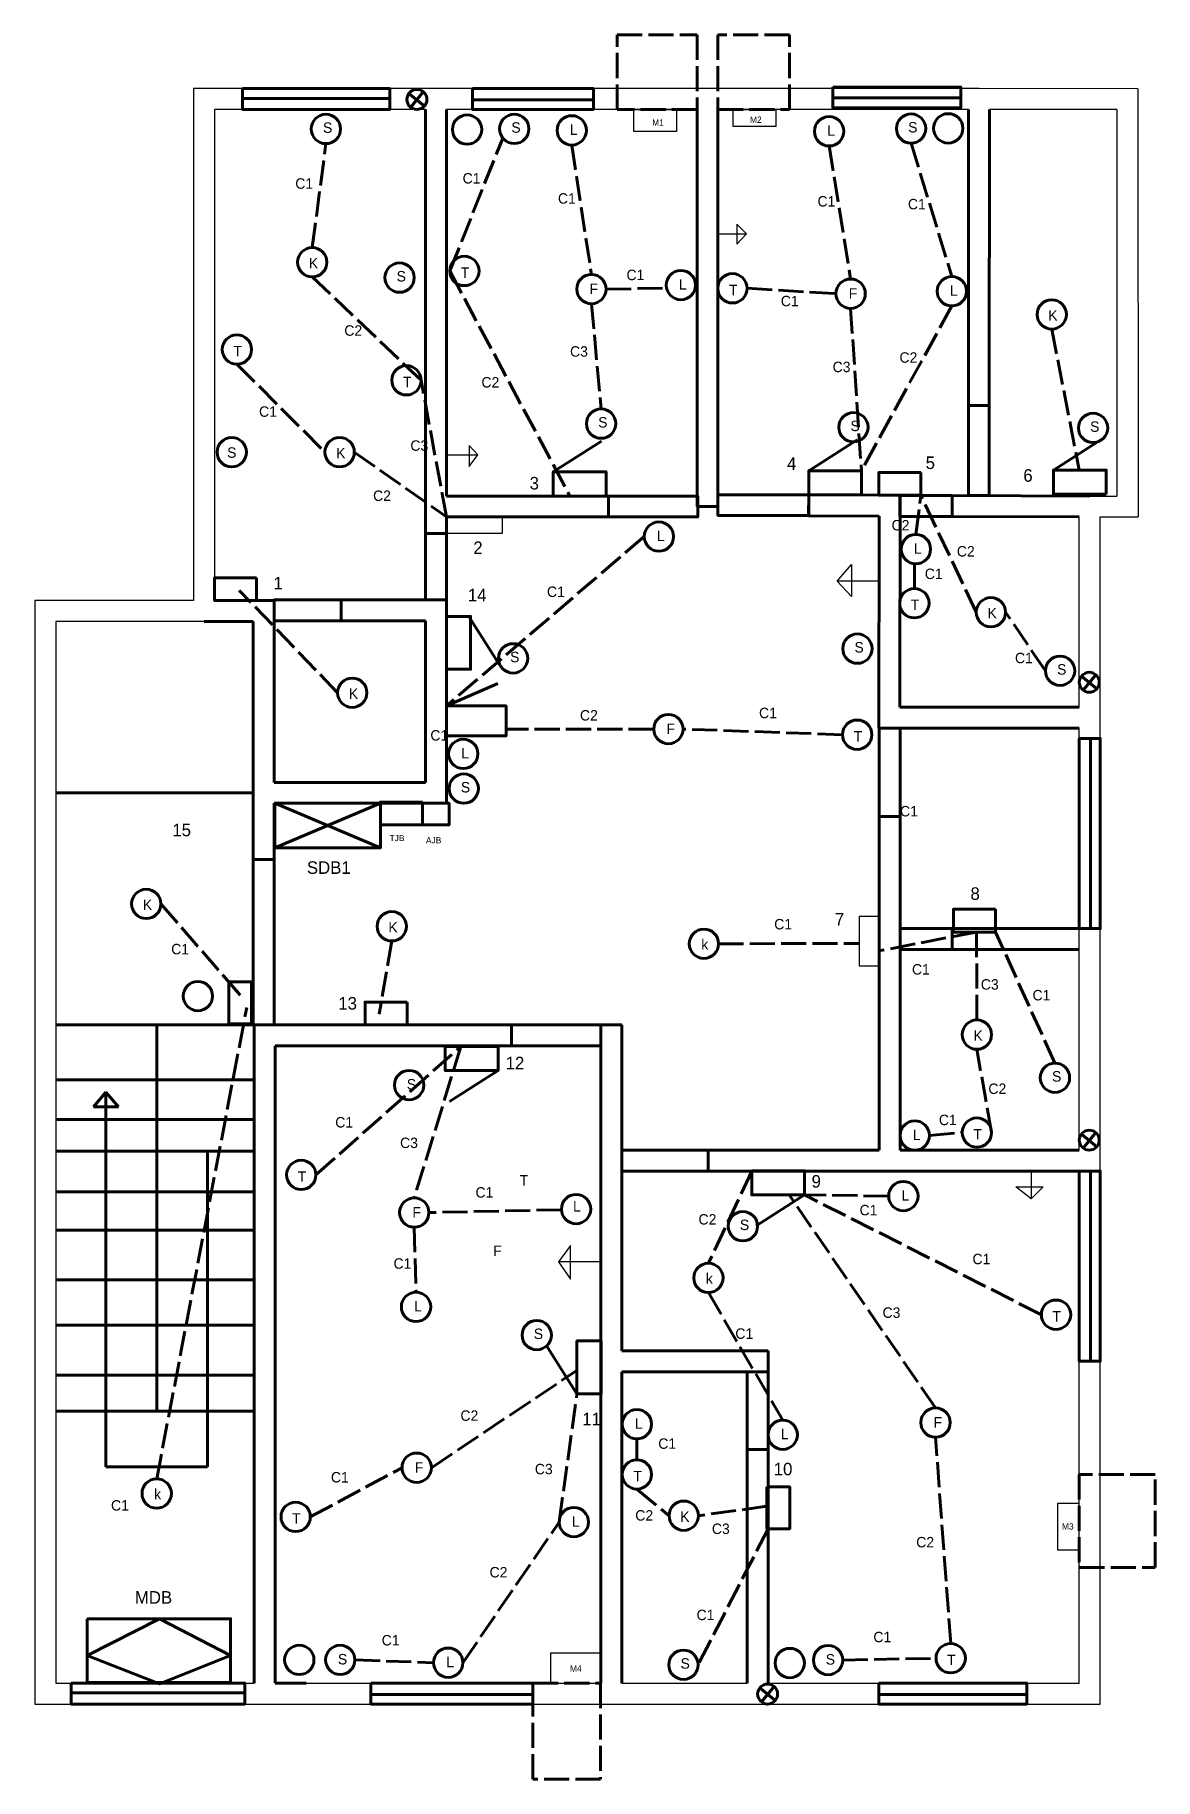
# Model space of a CAD drawing. Header units: inches. Extents: x 18 to 555, y 15 to 849.
import ezdxf

# ---------------------------------------------------------------- set-up
doc = ezdxf.new("R2010")
doc.units = ezdxf.units.IN
doc.header["$MEASUREMENT"] = 0
doc.linetypes.add('ACAD_ISO02W100', pattern=[15, 12, -3])
doc.layers.add('Layer1', color=7, linetype='ACAD_ISO02W100')
doc.layers.add('Layer3', color=7, linetype='ACAD_ISO02W100')

msp = doc.modelspace()

# ---------------------------------------------------------------- linework, layer by layer
for p, q in [((128.45, 823.44), (94.45, 823.44)), ((94.45, 823.44), (94.45, 578.44)), ((210.45, 823.44), (128.45, 823.44)), ((340.45, 823.44), (210.45, 823.44)), ((470.45, 823.44), (340.45, 823.44)), ((546.44, 823.26), (470.45, 823.44)), ((546.44, 823.26), (546.63, 618.55)), ((128.45, 813.44), (104.45, 813.44)), ((104.45, 813.44), (104.45, 813.44)), ((104.45, 813.44), (104.45, 578.44)), ((205.45, 813.44), (128.45, 813.44)), ((128.45, 813.44), (128.45, 813.44)), ((335.45, 813.44), (215.45, 813.44)), ((465.45, 813.44), (345.45, 813.44)), ((536.45, 813.44), (475.45, 813.44)), ((536.45, 813.44), (536.45, 628.44)), ((345.45, 753.97), (359.17, 753.97)), ((359.17, 753.97), (354.55, 758.59)), ((354.55, 758.59), (354.55, 748.94)), ((354.55, 748.94), (359.17, 753.97)), ((230.51, 648.09), (226.31, 652.7)), ((226.31, 652.7), (226.31, 642.63)), ((215.45, 648.09), (230.51, 648.09)), ((226.31, 642.63), (230.51, 648.09)), ((518.45, 628.44), (518.45, 628.44)), ((518.45, 628.44), (536.45, 628.44)), ((536.45, 628.44), (536.45, 628.44)), ((518.45, 527.44), (518.45, 618.48)), ((528.45, 618.48), (546.63, 618.55)), ((528.45, 522.44), (528.45, 618.48)), ((402.49, 587.73), (409.35, 595.64)), ((409.35, 595.64), (409.35, 580.36)), ((422.58, 587.73), (402.49, 587.73)), ((409.35, 580.36), (402.49, 587.73)), ((94.45, 578.44), (18.45, 578.44)), ((18.45, 578.44), (18.45, 486.44)), ((104.45, 568.44), (28.45, 568.44)), ((28.45, 568.44), (28.45, 568.44)), ((28.45, 568.44), (28.45, 486.44)), ((104.45, 568.44), (104.45, 568.44)), ((528.45, 416.44), (528.45, 522.44)), ((518.45, 416.44), (518.45, 517.44)), ((518.45, 421.44), (518.45, 512.44)), ((18.45, 486.44), (18.45, 370.44)), ((28.45, 486.44), (28.45, 486.44)), ((28.45, 486.44), (28.45, 370.44)), ((28.45, 486.44), (28.45, 370.44)), ((518.45, 421.44), (518.45, 421.44)), ((518.45, 315.44), (518.45, 416.44)), ((518.45, 416.44), (518.45, 416.44)), ((528.45, 310.44), (528.45, 416.44)), ((18.45, 370.44), (18.45, 50.44)), ((28.45, 370.44), (28.45, 370.44)), ((28.45, 370.44), (28.45, 60.44)), ((528.45, 214.44), (528.45, 310.44)), ((495.37, 305.44), (495.37, 292.1)), ((518.45, 214.44), (518.45, 305.44)), ((495.37, 292.1), (487.98, 297.89)), ((487.98, 297.89), (501.17, 297.89)), ((501.17, 297.89), (495.37, 292.1)), ((495.37, 292.1), (495.37, 292.1)), ((274.79, 269.8), (269.07, 262.01)), ((274.79, 253.69), (274.79, 269.8)), ((289.45, 262.01), (269.07, 262.01)), ((269.07, 262.01), (274.79, 253.69)), ((518.45, 60.44), (518.45, 214.44)), ((518.45, 214.44), (518.45, 214.44)), ((528.45, 50.44), (528.45, 214.44)), ((28.45, 60.44), (123.45, 60.44)), ((133.45, 60.44), (289.45, 60.44)), ((299.45, 60.44), (359.45, 60.44)), ((369.45, 60.44), (518.45, 60.44)), ((18.45, 50.44), (128.45, 50.44)), ((128.45, 50.44), (294.45, 50.44)), ((294.45, 50.44), (364.45, 50.44)), ((364.45, 50.44), (528.45, 50.44))]:
    msp.add_line(p, q)
at = {"linetype": 'Continuous', "lineweight": 100}
for p, q in [((205.45, 813.44), (205.45, 610.48)), ((215.45, 813.44), (215.45, 628.46)), ((335.45, 813.44), (335.45, 623.46)), ((345.45, 813.44), (345.45, 623.46)), ((465.45, 813.44), (465.35, 671.74)), ((475.45, 813.44), (475.35, 671.73)), ((465.35, 671.74), (475.35, 671.73)), ((293.05, 628.46), (215.45, 628.46)), ((293.05, 628.46), (293.05, 618.46)), ((388.88, 628.98), (388.84, 618.98)), ((432.61, 628.83), (388.88, 628.98)), ((432.46, 527.44), (432.61, 628.86)), ((457.65, 628.72), (457.62, 618.72)), ((523.47, 628.46), (457.65, 628.72)), ((215.45, 618.46), (215.45, 610.48)), ((293.05, 618.46), (215.45, 618.46)), ((422.63, 618.85), (388.84, 618.98)), ((422.49, 517.44), (422.63, 618.85)), ((518.45, 618.48), (457.62, 618.72)), ((205.45, 610.48), (215.45, 610.48)), ((104.45, 578.44), (133.01, 578.44)), ((133.01, 491.44), (133.01, 578.44)), ((165.04, 578.81), (215.45, 578.81)), ((165.04, 578.81), (165.04, 568.81)), ((215.45, 578.81), (215.45, 481.44)), ((99.45, 568.44), (123.01, 568.44)), ((123.01, 486.44), (123.01, 568.44)), ((165.04, 568.81), (205.45, 568.81)), ((205.45, 568.81), (205.45, 491.44)), ((518.45, 527.44), (432.46, 527.44)), ((518.45, 517.44), (422.49, 517.44)), ((123.01, 486.44), (123.01, 454.55)), ((133.01, 491.44), (205.45, 491.44)), ((133.01, 481.44), (215.45, 481.44)), ((133.01, 481.44), (133.01, 454.55)), ((422.63, 475.15), (422.63, 315.44)), ((422.63, 475.15), (432.63, 475.15)), ((432.63, 475.15), (432.63, 315.44)), ((123.01, 454.55), (133.01, 454.55)), ((518.45, 421.44), (457.64, 421.44)), ((457.64, 421.44), (457.64, 411.44)), ((518.45, 411.44), (457.64, 411.44)), ((28.45, 375.44), (123.45, 375.44)), ((123.45, 60.44), (123.45, 375.44)), ((123.45, 375.44), (246.6, 375.44)), ((246.6, 375.44), (246.6, 365.44)), ((289.45, 60.44), (289.45, 375.44)), ((299.45, 219.44), (299.45, 375.44)), ((133.45, 60.44), (133.45, 365.44)), ((133.45, 365.44), (246.6, 365.44)), ((422.63, 315.44), (340.83, 315.44)), ((340.83, 315.44), (340.83, 305.44)), ((518.45, 315.44), (432.63, 315.44)), ((369.45, 219.44), (299.45, 219.44)), ((299.45, 60.44), (299.45, 209.44)), ((369.45, 209.44), (299.45, 209.44)), ((359.45, 60.44), (359.45, 172.27)), ((359.45, 172.27), (369.45, 172.27)), ((369.45, 60.44), (369.45, 172.27))]:
    msp.add_line(p, q, dxfattribs=at)
at = {"linetype": 'ACAD_ISO02W100', "lineweight": 100}
for p, q in [((151.24, 747.34), (157.79, 797.06)), ((217.05, 736.14), (242.49, 799.75)), ((275.48, 796.4), (284.9, 734.48)), ((398.68, 795.95), (408.97, 732.29)), ((437.9, 797.24), (457.42, 733.45)), ((217.05, 736.14), (274.61, 628.46)), ((203.35, 683.82), (151.24, 733.31)), ((291.92, 727.46), (319.4, 727.89)), ((359.41, 727.84), (401.95, 725.27)), ((284.9, 720.44), (289.54, 670.09)), ((408.97, 718.25), (414.15, 640.55)), ((457.42, 719.42), (414.15, 640.55)), ((505.24, 708.32), (518.45, 640.86)), ((115.17, 691.54), (157.34, 649.43)), ((215.45, 618.46), (203.35, 683.82)), ((171.37, 649.43), (215.45, 618.46)), ((440.19, 610.05), (442.6, 628.86)), ((469.13, 572.86), (442.58, 628.72)), ((310.19, 609.03), (215.45, 528.01)), ((439.47, 584.19), (439.47, 596.05)), ((163.37, 534.33), (116.26, 583.29)), ((502.2, 544.85), (483.16, 572.86)), ((314.71, 516.95), (243.99, 516.95)), ((405.09, 514.25), (328.74, 516.95)), ((78.81, 433.29), (116.75, 389.67)), ((469.26, 419.82), (422.42, 410.78)), ((469.4, 377.74), (469.25, 421.44)), ((506.79, 357.12), (478.27, 419.82)), ((189.33, 415.55), (183.23, 380.53)), ((345.73, 414.2), (413.03, 414.39)), ((116.75, 389.67), (108.35, 399.33)), ((108.35, 399.33), (116.75, 389.67)), ((111.31, 395.92), (116.75, 389.67)), ((76.77, 158.18), (119.86, 383.65)), ((153.01, 303.61), (222.37, 365.06)), ((222.37, 365.06), (200.09, 292.62)), ((476.42, 323.87), (469.4, 363.71)), ((446.67, 322.46), (462.38, 323.87)), ((361.66, 305.44), (340.88, 261.32)), ((449.6, 192.13), (379.54, 294.05)), ((500.27, 236.73), (386.92, 294.05)), ((427.19, 293.47), (386.92, 294.05)), ((270.55, 286.94), (207.11, 285.6)), ((200.09, 278.58), (200.91, 247.47)), ((340.88, 247.29), (376.47, 186.3)), ((208.25, 163.51), (277.96, 210.08)), ((269.44, 137.48), (277.96, 198.91)), ((306.66, 167.32), (306.66, 177.32)), ((456.86, 79.36), (449.6, 178.1)), ((150.31, 139.99), (194.22, 163.51)), ((306.66, 153.28), (322.04, 140.55)), ((368.91, 145.06), (336.08, 140.55)), ((223.33, 70.21), (269.44, 137.48)), ((369.45, 134.27), (335.96, 69.2)), ((171.68, 71.52), (209.29, 70.21)), ((405.2, 71.43), (449.85, 72.34))]:
    msp.add_line(p, q, dxfattribs=at)
at = {"lineweight": 100}
msp.add_line((215.45, 528.01), (240.02, 538.79), dxfattribs=at)
at = {"color": 0, "linetype": 'Continuous', "lineweight": 100}
msp.add_line((518.45, 305.44), (340.83, 305.44), dxfattribs=at)
for points in [[(305.22, 813.44), (325.68, 813.44), (325.68, 802.91), (305.22, 802.91)], [(352.77, 813.44), (373.19, 813.44), (373.19, 805.34), (352.77, 805.34)], [(215.45, 618.46), (242.08, 618.46), (242.08, 610.48), (215.45, 610.48)], [(422.42, 427.31), (413.03, 427.31), (413.03, 403.6), (422.42, 403.6)], [(518.45, 146.42), (508.03, 146.42), (508.03, 124.29), (518.45, 124.29)], [(265.3, 60.44), (289.45, 60.44), (289.45, 74.69), (265.3, 74.69)]]:
    msp.add_lwpolyline(points, close=True)
at = {"linetype": 'Continuous', "lineweight": 100}
for points in [[(293.05, 623.98), (293.05, 623.46)], [(388.86, 623.46), (388.86, 623.98)], [(210.67, 610.48), (210.45, 610.48)], [(365.14, 172.27), (364.45, 172.27)]]:
    msp.add_lwpolyline(points, dxfattribs=at)
at = {"lineweight": 100}
msp.add_lwpolyline([(215.45, 528.01), (243.99, 528.01), (243.99, 513.67), (215.45, 513.67)], close=True, dxfattribs=at)
at = {"layer": 'Layer1', "linetype": 'Continuous', "lineweight": 100}
for p, q in [((76.82, 375.44), (76.82, 190.54)), ((28.45, 349.15), (123.45, 349.15)), ((52.49, 343.16), (46.54, 336.14)), ((52.49, 163.88), (52.49, 343.16)), ((58.43, 336.14), (52.49, 343.16)), ((46.54, 336.14), (58.43, 336.14)), ((58.43, 336.14), (58.43, 336.14)), ((123.45, 330.2), (28.45, 330.2)), ((28.45, 315.04), (123.45, 315.04)), ((101.14, 315.04), (101.14, 163.88)), ((123.45, 295.56), (28.45, 295.56)), ((28.45, 277.15), (123.45, 277.15)), ((123.45, 253.33), (28.45, 253.33)), ((28.45, 231.68), (123.45, 231.68)), ((123.45, 207.86), (28.45, 207.86)), ((28.45, 190.54), (123.45, 190.54)), ((101.14, 163.88), (52.49, 163.88))]:
    msp.add_line(p, q, dxfattribs=at)
at = {"layer": 'Layer3', "color": 5, "linetype": 'Continuous', "lineweight": 100}
for p, q in [((117.78, 818.69), (188.42, 818.69)), ((227.89, 818.02), (285.8, 818.02)), ((400.45, 819.03), (461.72, 819.03)), ((523.77, 512.44), (523.77, 421.44)), ((523.77, 305.44), (523.77, 214.44)), ((35.82, 55.71), (118.91, 55.71)), ((179.35, 54.98), (256.91, 54.98)), ((422.53, 55.05), (493.31, 55.05))]:
    msp.add_line(p, q, dxfattribs=at)
at = {"layer": 'Layer3', "color": 0, "linetype": 'Continuous', "lineweight": 100}
for p, q in [((197.54, 821.13), (204.92, 815.07)), ((198.4, 814.44), (204.41, 821.87)), ((266.6, 640.03), (289.77, 654.75)), ((388.88, 640.55), (412.04, 655.27)), ((506.07, 640.86), (529.23, 655.58)), ((226.12, 570.84), (240.84, 547.68)), ((520.3, 535.55), (526.32, 542.97)), ((519.44, 542.24), (526.82, 536.17)), ((133.29, 481.45), (183.86, 460.08)), ((133.29, 460.08), (183.86, 481.45)), ((299.45, 375.44), (289.45, 375.44)), ((240.18, 353.5), (217.02, 338.78)), ((519.44, 323.13), (526.82, 317.07)), ((520.3, 316.44), (526.32, 323.87)), ((386.92, 294.05), (363.76, 279.32)), ((277.96, 198.91), (263.24, 222.07)), ((141.37, 60.44), (133.45, 60.44)), ((141.37, 60.44), (148.29, 60.44)), ((366.3, 51.44), (372.32, 58.87)), ((365.44, 58.13), (372.82, 52.07))]:
    msp.add_line(p, q, dxfattribs=at)
at = {"layer": 'Layer3', "linetype": 'Continuous', "lineweight": 100}
for p, q in [((335.45, 623.46), (345.45, 623.46)), ((123.01, 486.44), (28.45, 486.44)), ((369.45, 209.44), (369.45, 219.44))]:
    msp.add_line(p, q, dxfattribs=at)
at = {"layer": 'Layer3', "color": 0, "linetype": 'ACAD_ISO02W100', "lineweight": 100}
for points in [[(335.45, 813.44), (297.2, 813.44), (297.2, 849.1), (335.45, 849.1)], [(345.45, 813.44), (379.7, 813.44), (379.7, 849.1), (345.45, 849.1)], [(518.45, 115.81), (554.74, 115.81), (554.74, 160.28), (518.45, 160.28)], [(256.91, 60.44), (289.2, 60.44), (289.2, 14.5), (256.91, 14.5)]]:
    msp.add_lwpolyline(points, close=True, dxfattribs=at)
at = {"layer": 'Layer3', "color": 5, "linetype": 'Continuous', "lineweight": 100}
for points in [[(117.78, 823.44), (188.42, 823.44), (188.42, 813.44), (117.78, 813.44)], [(227.89, 823.44), (285.8, 823.44), (285.8, 813.44), (227.89, 813.44)], [(400.45, 824.12), (461.72, 824.12), (461.72, 814.12), (400.45, 814.12)], [(518.45, 512.44), (528.45, 512.44), (528.45, 421.44), (518.45, 421.44)], [(518.45, 305.44), (528.45, 305.44), (528.45, 214.44), (518.45, 214.44)], [(35.82, 60.44), (118.91, 60.44), (118.91, 50.44), (35.82, 50.44)], [(179.35, 60.44), (256.91, 60.44), (256.91, 50.44), (179.35, 50.44)], [(422.53, 60.44), (493.31, 60.44), (493.31, 50.44), (422.53, 50.44)]]:
    msp.add_lwpolyline(points, close=True, dxfattribs=at)
at = {"layer": 'Layer3', "color": 2, "linetype": 'Continuous', "lineweight": 100}
for points in [[(465.35, 671.74), (475.33, 671.74), (475.33, 628.65), (465.35, 628.65)], [(293.05, 628.46), (335.82, 628.46), (335.82, 618.46), (293.05, 618.46)], [(388.88, 628.98), (345.45, 628.98), (345.45, 619.15), (388.88, 619.15)], [(457.65, 628.72), (432.59, 628.72), (432.59, 618.72), (457.65, 618.72)], [(205.45, 610.48), (215.45, 610.48), (215.45, 578.81), (205.45, 578.81)], [(165.04, 578.81), (133.01, 578.81), (133.01, 568.81), (165.04, 568.81)], [(422.63, 475.15), (432.63, 475.15), (432.63, 517.44), (422.63, 517.44)], [(123.01, 454.55), (133.01, 454.55), (133.01, 375.44), (123.01, 375.44)], [(457.64, 421.44), (432.63, 421.44), (432.63, 411.44), (457.64, 411.44)], [(246.6, 375.44), (289.45, 375.44), (289.45, 365.44), (246.6, 365.44)], [(340.83, 315.44), (299.45, 315.44), (299.45, 305.44), (340.83, 305.44)], [(359.45, 172.27), (369.45, 172.27), (369.45, 209.44), (359.45, 209.44)]]:
    msp.add_lwpolyline(points, close=True, dxfattribs=at)
at = {"layer": 'Layer3', "color": 0, "linetype": 'Continuous', "lineweight": 100}
for points in [[(291.87, 628.46), (266.6, 628.46), (266.6, 640.03), (291.87, 640.03)], [(414.15, 628.98), (388.88, 628.98), (388.88, 640.55), (414.15, 640.55)], [(442.6, 639.75), (442.6, 628.86), (422.52, 628.86), (422.52, 639.75)], [(531.34, 629.29), (506.07, 629.29), (506.07, 640.86), (531.34, 640.86)], [(124.53, 589.33), (124.53, 578.44), (104.45, 578.44), (104.45, 589.33)], [(215.45, 545.58), (215.45, 570.84), (227.02, 570.84), (227.02, 545.58)], [(133.29, 481.45), (183.86, 481.45), (183.86, 460.08), (133.29, 460.08)], [(203.94, 481.98), (203.94, 471.09), (183.86, 471.09), (183.86, 481.98)], [(203.94, 481.44), (216.77, 481.44), (216.77, 471.09), (203.94, 471.09)], [(478.27, 430.71), (478.27, 419.82), (458.19, 419.82), (458.19, 430.71)], [(111.31, 395.92), (122.2, 395.92), (122.2, 375.84), (111.31, 375.84)], [(196.65, 386.33), (196.65, 375.44), (176.57, 375.44), (176.57, 386.33)], [(214.92, 365.06), (240.18, 365.06), (240.18, 353.5), (214.92, 353.5)], [(361.66, 305.61), (386.92, 305.61), (386.92, 294.05), (361.66, 294.05)], [(289.52, 224.18), (289.52, 198.91), (277.96, 198.91), (277.96, 224.18)], [(368.91, 154.35), (379.8, 154.35), (379.8, 134.27), (368.91, 134.27)], [(43.45, 91.23), (112.12, 91.23), (112.12, 60.75), (43.45, 60.75)], [(112.12, 73.65), (78.08, 91.23), (43.45, 73.65), (78.08, 60.15)]]:
    msp.add_lwpolyline(points, close=True, dxfattribs=at)
for centre, radius in [((201.33, 818.22), 4.78), ((157.79, 804.08), 7.02), ((225.37, 803.82), 7.02), ((247.96, 804.14), 7.02), ((275.48, 803.42), 7.02), ((398.68, 802.97), 7.02), ((437.9, 804.26), 7.02), ((455.69, 804.37), 7.02), ((151.24, 740.32), 7.02), ((224.06, 736.14), 7.02), ((193.05, 732.95), 7.02), ((284.9, 727.46), 7.02), ((327.71, 729.38), 7.02), ((352.39, 727.84), 7.02), ((408.97, 725.27), 7.02), ((457.42, 726.43), 7.02), ((505.24, 715.34), 7.02), ((115.17, 698.56), 7.02), ((196.33, 683.82), 7.02), ((289.54, 663.08), 7.02), ((410.29, 661.36), 7.02), ((525.03, 661.02), 7.02), ((112.71, 649.43), 7.02), ((164.36, 649.43), 7.02), ((317.21, 609.03), 7.02), ((440.19, 603.03), 7.02), ((439.47, 577.17), 7.02), ((476.14, 572.86), 7.02), ((412.22, 555.42), 7.02), ((247.38, 550.78), 7.02), ((509.22, 544.85), 7.02), ((523.23, 539.32), 4.78), ((170.39, 534.33), 7.02), ((321.73, 516.95), 7.02), ((412.1, 514.25), 7.02), ((223.52, 505.08), 7.02), ((223.79, 488.46), 7.02), ((71.79, 433.29), 7.02), ((189.33, 422.57), 7.02), ((338.72, 414.2), 7.02), ((96.52, 389.19), 7.02), ((469.4, 370.73), 7.02), ((197.63, 346.6), 7.02), ((506.79, 350.11), 7.02), ((439.65, 322.46), 7.02), ((469.4, 323.87), 7.02), ((523.23, 320.22), 4.78), ((145.99, 303.61), 7.02), ((434.2, 293.47), 7.02), ((200.09, 285.6), 7.02), ((277.56, 287.24), 7.02), ((357.37, 279.07), 7.02), ((340.88, 254.31), 7.02), ((200.91, 240.45), 7.02), ((507.29, 236.73), 7.02), ((258.71, 226.94), 7.02), ((449.6, 185.12), 7.02), ((306.66, 184.34), 7.02), ((376.47, 179.29), 7.02), ((201.23, 163.51), 7.02), ((306.66, 160.3), 7.02), ((76.77, 151.16), 7.02), ((143.3, 139.99), 7.02), ((276.46, 137.48), 7.02), ((329.06, 140.55), 7.02), ((145.05, 71.52), 7.02), ((164.66, 71.52), 7.02), ((216.31, 70.21), 7.02), ((328.95, 69.2), 7.02), ((379.85, 70.05), 7.02), ((398.19, 71.43), 7.02), ((456.86, 72.34), 7.02), ((369.23, 55.22), 4.78)]:
    msp.add_circle(centre, radius, dxfattribs=at)

# ---------------------------------------------------------------- texts
at = {"color": 5, "char_height": 3, "attachment_point": 1}
for s, insert in [('M2', (360.8, 810.02)), ('M3', (510.14, 136.94)), ('M4', (274.63, 68.87))]:
    msp.add_mtext(s, dxfattribs=dict(at, insert=insert))
at = {"linetype": 'ACAD_ISO02W100', "lineweight": 100, "char_height": 5, "attachment_point": 1}
for s, insert in [('S', (156.37, 807.23)), ('S', (246.54, 807.29)), ('L', (274.56, 806.24)), ('L', (397.76, 805.8)), ('S', (436.48, 807.41)), ('C1', (143.12, 780.48)), ('C1', (223.23, 782.97)), ('C1', (268.87, 773.34)), ('C1', (393.13, 771.97)), ('C1', (436.41, 770.62)), ('S', (191.63, 736.1)), ('T', (222.38, 737.84)), ('C1', (301.66, 736.74)), ('F', (283.97, 730.06)), ('L', (326.78, 732.2)), ('T', (350.71, 729.54)), ('F', (408.04, 727.88)), ('L', (456.49, 729.26)), ('C1', (375.55, 724.24)), ('C2', (166.59, 710.14)), ('T', (113.49, 700.26)), ('C3', (274.66, 700.13)), ('C3', (400.35, 692.73)), ('C2', (432.35, 697.23)), ('T', (194.65, 685.52)), ('C2', (232.23, 685.37)), ('C1', (125.77, 671.36)), ('S', (288.12, 666.23)), ('S', (408.87, 664.51)), ('S', (523.61, 664.17)), ('S', (110.47, 651.76)), ('C3', (198.23, 655.1)), ('C2', (180.36, 631.09)), ('L', (316.28, 611.86)), ('C2', (428.58, 616.98)), ('L', (439.26, 605.85)), ('C2', (459.82, 604.5)), ('C1', (444.48, 593.72)), ('C1', (263.62, 585.15)), ('T', (437.79, 578.87)), ('S', (245.96, 553.93)), ('S', (410.8, 558.57)), ('C1', (487.65, 553.44)), ('S', (507.8, 548)), ('C2', (279.41, 526.01)), ('C1', (365.12, 527.14)), ('F', (320.8, 519.56)), ('C1', (207.79, 516.44)), ('T', (410.42, 515.94)), ('L', (222.59, 507.9)), ('S', (222.37, 491.61)), ('C1', (432.63, 480.15)), ('C1', (372.4, 426.08)), ('k', (337.49, 416.44)), ('C1', (438.34, 404.46)), ('C3', (471.31, 397.26)), ('C1', (496.04, 392.11)), ('S', (505.37, 353.26)), ('S', (196.49, 349.47)), ('C2', (474.92, 347.34)), ('C1', (162.27, 331.29)), ('C1', (451.22, 332.42)), ('T', (467.72, 325.57)), ('C3', (193.28, 321.46)), ('L', (438.72, 325.28)), ('T', (144.31, 305.31)), ('T', (250.5, 303.52)), ('C1', (229.4, 297.76)), ('L', (433.28, 296.3)), ('F', (199.17, 288.21)), ('L', (276.08, 291.05)), ('C2', (336.15, 284.84)), ('C1', (413.26, 289.26)), ('S', (355.96, 282.22)), ('F', (237.87, 269.81)), ('C1', (190.15, 263.72)), ('C1', (467.29, 265.89)), ('k', (339.65, 256.55)), ('L', (199.99, 243.28)), ('C3', (424.26, 240.21)), ('T', (505.61, 238.43)), ('S', (257.29, 230.09)), ('C1', (353.79, 230.17)), ('C2', (222.18, 190.94)), ('L', (305.73, 187.16)), ('F', (448.67, 187.72)), ('C1', (316.89, 177.54)), ('L', (375.54, 182.11)), ('C1', (160.21, 161.43)), ('F', (200.31, 166.12)), ('C3', (257.81, 165.35)), ('T', (304.97, 162)), ('k', (75.55, 153.4)), ('C1', (54.91, 147.98)), ('C2', (305.89, 143.2)), ('T', (141.61, 141.69)), ('L', (275.53, 140.3)), ('C3', (342.56, 136.79)), ('C2', (440.38, 130.38)), ('C2', (236.12, 115.99)), ('C1', (335.22, 95.57)), ('C1', (184.48, 83.44)), ('C1', (419.86, 84.99)), ('S', (163.52, 74.39)), ('L', (215.38, 73.04)), ('S', (327.53, 72.35)), ('S', (397.05, 74.3)), ('T', (455.18, 74.04))]:
    msp.add_mtext(s, dxfattribs=dict(at, insert=insert))
at = {"color": 5, "insert": (313.96, 808.69), "char_height": 3, "width": 0.3346, "attachment_point": 1}
msp.add_mtext('M1', dxfattribs=at)
at = {"attachment_point": 1}
for s, insert, char_height in [('K', (149.58, 742.36), 5), ('K', (503.58, 717.38), 5), ('K', (162.7, 651.47), 5), ('14', (225.72, 584.05), 6), ('K', (474.49, 574.91), 5), ('K', (168.73, 536.37), 5), ('K', (70.14, 435.34), 5), ('K', (187.68, 424.61), 5), ('C1', (83.73, 414.16), 5), ('K', (467.74, 372.77), 5), ('K', (327.4, 142.59), 5)]:
    msp.add_mtext(s, dxfattribs=dict(at, insert=insert, char_height=char_height))
at = {"color": 1, "char_height": 6, "attachment_point": 1}
for s, insert in [('4', (378.5, 646.95)), ('5', (444.89, 647.37)), ('3', (255.3, 637.59)), ('6', (491.65, 641.3)), ('2', (228.36, 606.71)), ('1', (132.71, 589.75)), ('15', (84.28, 471.63)), ('SDB1', (148.68, 453.66)), ('8', (466.34, 441.21)), ('7', (401.43, 428.89)), ('13', (163.72, 388.71)), ('12', (243.83, 360.16)), ('9', (390.28, 303.52)), ('11', (280.49, 189.83)), ('10', (372.16, 165.87)), ('MDB', (66.34, 104.45))]:
    msp.add_mtext(s, dxfattribs=dict(at, insert=insert))
at = {"color": 2, "insert": (188.25, 466.31), "char_height": 3, "attachment_point": 1}
msp.add_mtext('TJB', dxfattribs=at)
at = {"color": 4, "insert": (205.67, 465.26), "char_height": 3, "attachment_point": 1}
msp.add_mtext('AJB', dxfattribs=at)

doc.saveas('drawing.dxf')
